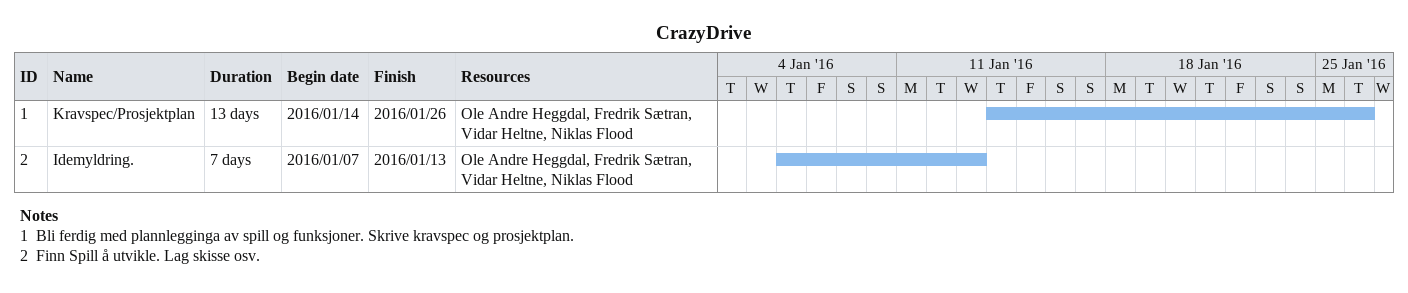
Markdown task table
CrazyDrive

| ID | Task | Duration | Start | Finish | Resources |
|---|---|---|---|---|---|
| 1 | Kravspec/Prosjektplan | 13d | 2016-01-14 | 2016-01-26 | Ole Andre Heggdal, Fredrik Sætran, Vidar Heltne, Niklas Flood |
| 2 | Idemyldring. | 7d | 2016-01-07 | 2016-01-13 | Ole Andre Heggdal, Fredrik Sætran, Vidar Heltne, Niklas Flood |

Notes
- 1: Bli ferdig med plannlegginga av spill og funksjoner. Skrive kravspec og prosjektplan.
- 2: Finn Spill å utvikle. Lag skisse osv.
